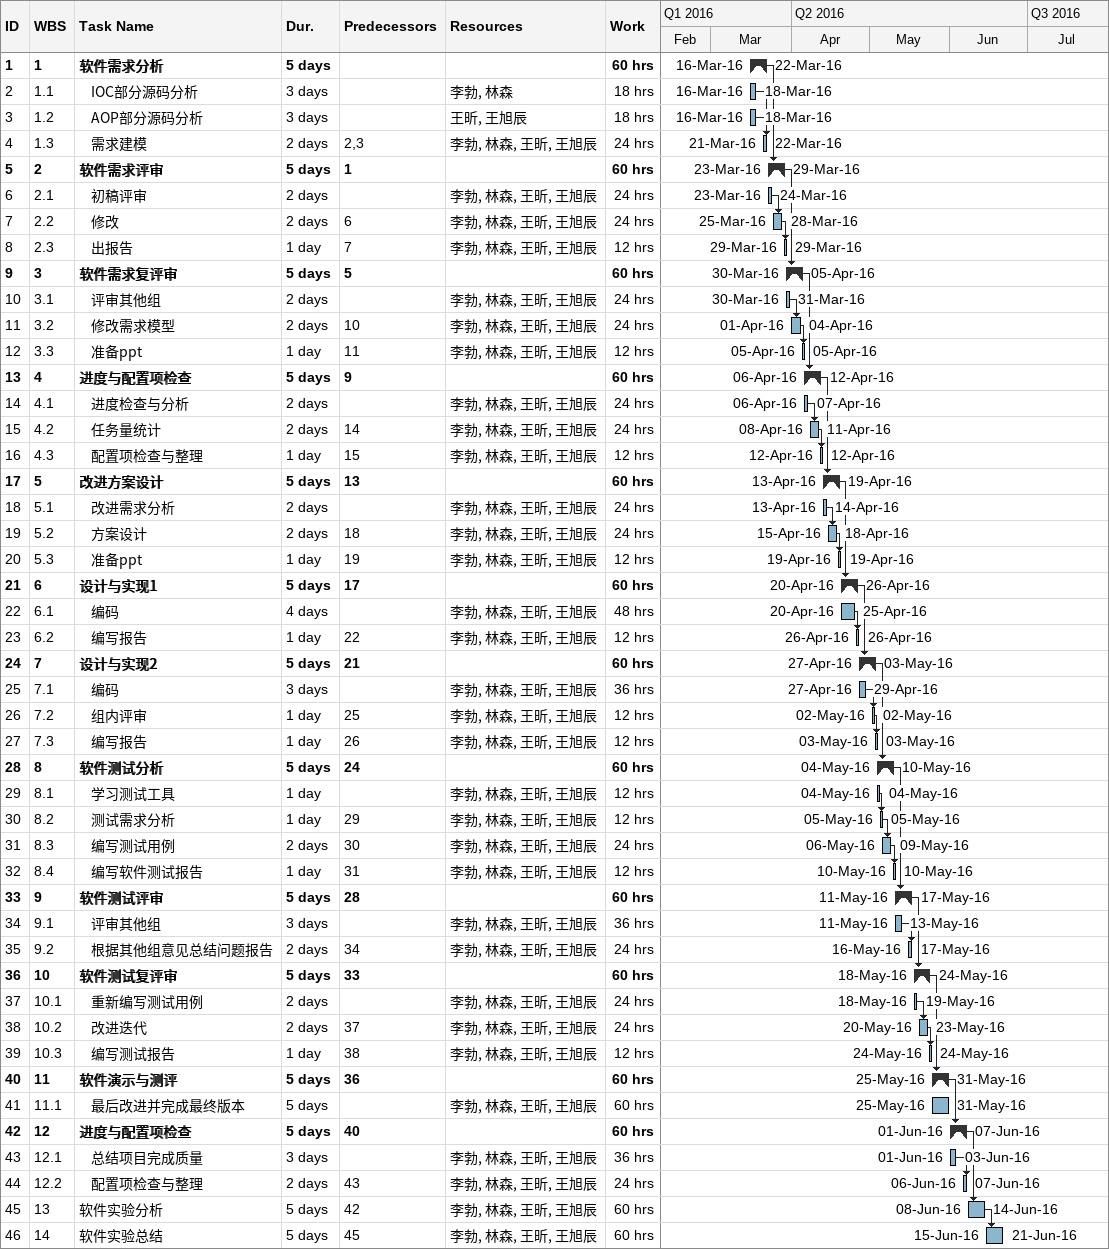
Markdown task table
| ID | WBS | Task | Duration | Start | Finish | Predecessors | Resources | Work (h) |
|---|---|---|---|---|---|---|---|---|
| 1 | 1 | **软件需求分析** | 5d | 2016-03-16 | 2016-03-22 |  |  | 60 |
| 2 | 1.1 | IOC部分源码分析 | 3d | 2016-03-16 | 2016-03-18 |  | 李勃, 林森 | 18 |
| 3 | 1.2 | AOP部分源码分析 | 3d | 2016-03-16 | 2016-03-18 |  | 王昕, 王旭辰 | 18 |
| 4 | 1.3 | 需求建模 | 2d | 2016-03-21 | 2016-03-22 | 2, 3 | 李勃, 林森, 王昕, 王旭辰 | 24 |
| 5 | 2 | **软件需求评审** | 5d | 2016-03-23 | 2016-03-29 | 1 |  | 60 |
| 6 | 2.1 | 初稿评审 | 2d | 2016-03-23 | 2016-03-24 |  | 李勃, 林森, 王昕, 王旭辰 | 24 |
| 7 | 2.2 | 修改 | 2d | 2016-03-25 | 2016-03-28 | 6 | 李勃, 林森, 王昕, 王旭辰 | 24 |
| 8 | 2.3 | 出报告 | 1d | 2016-03-29 | 2016-03-29 | 7 | 李勃, 林森, 王昕, 王旭辰 | 12 |
| 9 | 3 | **软件需求复评审** | 5d | 2016-03-30 | 2016-04-05 | 5 |  | 60 |
| 10 | 3.1 | 评审其他组 | 2d | 2016-03-30 | 2016-03-31 |  | 李勃, 林森, 王昕, 王旭辰 | 24 |
| 11 | 3.2 | 修改需求模型 | 2d | 2016-04-01 | 2016-04-04 | 10 | 李勃, 林森, 王昕, 王旭辰 | 24 |
| 12 | 3.3 | 准备ppt | 1d | 2016-04-05 | 2016-04-05 | 11 | 李勃, 林森, 王昕, 王旭辰 | 12 |
| 13 | 4 | **进度与配置项检查** | 5d | 2016-04-06 | 2016-04-12 | 9 |  | 60 |
| 14 | 4.1 | 进度检查与分析 | 2d | 2016-04-06 | 2016-04-07 |  | 李勃, 林森, 王昕, 王旭辰 | 24 |
| 15 | 4.2 | 任务量统计 | 2d | 2016-04-08 | 2016-04-11 | 14 | 李勃, 林森, 王昕, 王旭辰 | 24 |
| 16 | 4.3 | 配置项检查与整理 | 1d | 2016-04-12 | 2016-04-12 | 15 | 李勃, 林森, 王昕, 王旭辰 | 12 |
| 17 | 5 | **改进方案设计** | 5d | 2016-04-13 | 2016-04-19 | 13 |  | 60 |
| 18 | 5.1 | 改进需求分析 | 2d | 2016-04-13 | 2016-04-14 |  | 李勃, 林森, 王昕, 王旭辰 | 24 |
| 19 | 5.2 | 方案设计 | 2d | 2016-04-15 | 2016-04-18 | 18 | 李勃, 林森, 王昕, 王旭辰 | 24 |
| 20 | 5.3 | 准备ppt | 1d | 2016-04-19 | 2016-04-19 | 19 | 李勃, 林森, 王昕, 王旭辰 | 12 |
| 21 | 6 | **设计与实现1** | 5d | 2016-04-20 | 2016-04-26 | 17 |  | 60 |
| 22 | 6.1 | 编码 | 4d | 2016-04-20 | 2016-04-25 |  | 李勃, 林森, 王昕, 王旭辰 | 48 |
| 23 | 6.2 | 编写报告 | 1d | 2016-04-26 | 2016-04-26 | 22 | 李勃, 林森, 王昕, 王旭辰 | 12 |
| 24 | 7 | **设计与实现2** | 5d | 2016-04-27 | 2016-05-03 | 21 |  | 60 |
| 25 | 7.1 | 编码 | 3d | 2016-04-27 | 2016-04-29 |  | 李勃, 林森, 王昕, 王旭辰 | 36 |
| 26 | 7.2 | 组内评审 | 1d | 2016-05-02 | 2016-05-02 | 25 | 李勃, 林森, 王昕, 王旭辰 | 12 |
| 27 | 7.3 | 编写报告 | 1d | 2016-05-03 | 2016-05-03 | 26 | 李勃, 林森, 王昕, 王旭辰 | 12 |
| 28 | 8 | **软件测试分析** | 5d | 2016-05-04 | 2016-05-10 | 24 |  | 60 |
| 29 | 8.1 | 学习测试工具 | 1d | 2016-05-04 | 2016-05-04 |  | 李勃, 林森, 王昕, 王旭辰 | 12 |
| 30 | 8.2 | 测试需求分析 | 1d | 2016-05-05 | 2016-05-05 | 29 | 李勃, 林森, 王昕, 王旭辰 | 12 |
| 31 | 8.3 | 编写测试用例 | 2d | 2016-05-06 | 2016-05-09 | 30 | 李勃, 林森, 王昕, 王旭辰 | 24 |
| 32 | 8.4 | 编写软件测试报告 | 1d | 2016-05-10 | 2016-05-10 | 31 | 李勃, 林森, 王昕, 王旭辰 | 12 |
| 33 | 9 | **软件测试评审** | 5d | 2016-05-11 | 2016-05-17 | 28 |  | 60 |
| 34 | 9.1 | 评审其他组 | 3d | 2016-05-11 | 2016-05-13 |  | 李勃, 林森, 王昕, 王旭辰 | 36 |
| 35 | 9.2 | 根据其他组意见总结问题报告 | 2d | 2016-05-16 | 2016-05-17 | 34 | 李勃, 林森, 王昕, 王旭辰 | 24 |
| 36 | 10 | **软件测试复评审** | 5d | 2016-05-18 | 2016-05-24 | 33 |  | 60 |
| 37 | 10.1 | 重新编写测试用例 | 2d | 2016-05-18 | 2016-05-19 |  | 李勃, 林森, 王昕, 王旭辰 | 24 |
| 38 | 10.2 | 改进迭代 | 2d | 2016-05-20 | 2016-05-23 | 37 | 李勃, 林森, 王昕, 王旭辰 | 24 |
| 39 | 10.3 | 编写测试报告 | 1d | 2016-05-24 | 2016-05-24 | 38 | 李勃, 林森, 王昕, 王旭辰 | 12 |
| 40 | 11 | **软件演示与测评** | 5d | 2016-05-25 | 2016-05-31 | 36 |  | 60 |
| 41 | 11.1 | 最后改进并完成最终版本 | 5d | 2016-05-25 | 2016-05-31 |  | 李勃, 林森, 王昕, 王旭辰 | 60 |
| 42 | 12 | **进度与配置项检查** | 5d | 2016-06-01 | 2016-06-07 | 40 |  | 60 |
| 43 | 12.1 | 总结项目完成质量 | 3d | 2016-06-01 | 2016-06-03 |  | 李勃, 林森, 王昕, 王旭辰 | 36 |
| 44 | 12.2 | 配置项检查与整理 | 2d | 2016-06-06 | 2016-06-07 | 43 | 李勃, 林森, 王昕, 王旭辰 | 24 |
| 45 | 13 | 软件实验分析 | 5d | 2016-06-08 | 2016-06-14 | 42 | 李勃, 林森, 王昕, 王旭辰 | 60 |
| 46 | 14 | 软件实验总结 | 5d | 2016-06-15 | 2016-06-21 | 45 | 李勃, 林森, 王昕, 王旭辰 | 60 |
